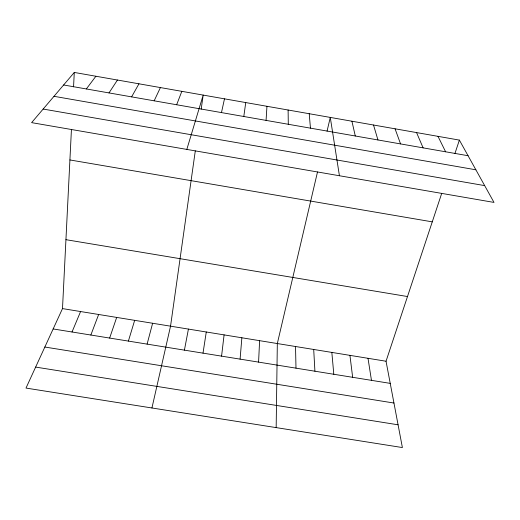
<?xml version="1.0" encoding="UTF-8"?>
<svg xmlns="http://www.w3.org/2000/svg" width="520" height="520" viewBox="0 0 520 520"><rect width="100%" height="100%" fill="white"/><g stroke="black" fill="none" stroke-linecap="round" stroke-linejoin="round"><path stroke-width="0.78" d="M276.166 427.609L277.322 343.544L317.506 171.958M258.577 362.115L259.61 340.665M441.707 193.388L386.035 361.231L402.389 447.558L26 388.076L62.498 308.601L71.442 129.35M73.561 86.84L74.282 72.443L459.381 140.101L494 202.417L31.61 122.635L74.282 72.443M266.071 120.393L266.955 106.294M240.091 359.132L241.865 337.779M221.572 356.142L224.088 334.887M243.802 116.499L245.745 102.57M195.299 150.872L170.541 326.177L151.938 407.979M201.194 109.161L203.177 95.088L186.817 149.416M203.008 353.145L206.278 331.988M184.411 350.142L188.428 329.082M221.475 112.593L224.484 98.833M327.054 131.17L330.278 117.423L339.424 175.747M147.102 344.116L152.62 323.258M128.388 341.094L134.667 320.339M454.922 153.537L459.381 140.101M109.642 338.065L116.681 317.414M90.851 335.029L98.651 314.483M176.65 104.754L181.825 91.338M72.02 331.988L80.594 311.545M154.154 100.822L160.413 87.581M131.606 96.876L138.957 83.811M108.999 92.924L117.448 80.028M86.34 88.959L95.888 76.245M35.639 367.088L398.079 424.801M53.151 328.945L390.228 383.376M44.843 347.035L393.959 403.039M62.498 308.601L386.035 361.231M65.936 239.681L407.491 296.536M69.914 159.952L432.263 221.858M43.154 109.057L484.666 185.614M63.622 84.981L468.059 155.72M53.989 96.31L475.878 169.8M437.99 136.344L445.614 151.794M416.553 132.581L423.118 147.862M395.063 128.804L400.569 143.917M373.516 125.015L377.956 139.958M351.923 121.225L355.29 136M368.004 358.3L371.462 380.348M349.941 355.362L352.651 377.306M331.838 352.417L333.808 374.263M309.218 113.718L310.459 128.154M313.703 349.466L314.918 371.215M295.529 346.509L295.99 368.16M288.113 110.013L288.294 124.28"/></g></svg>
